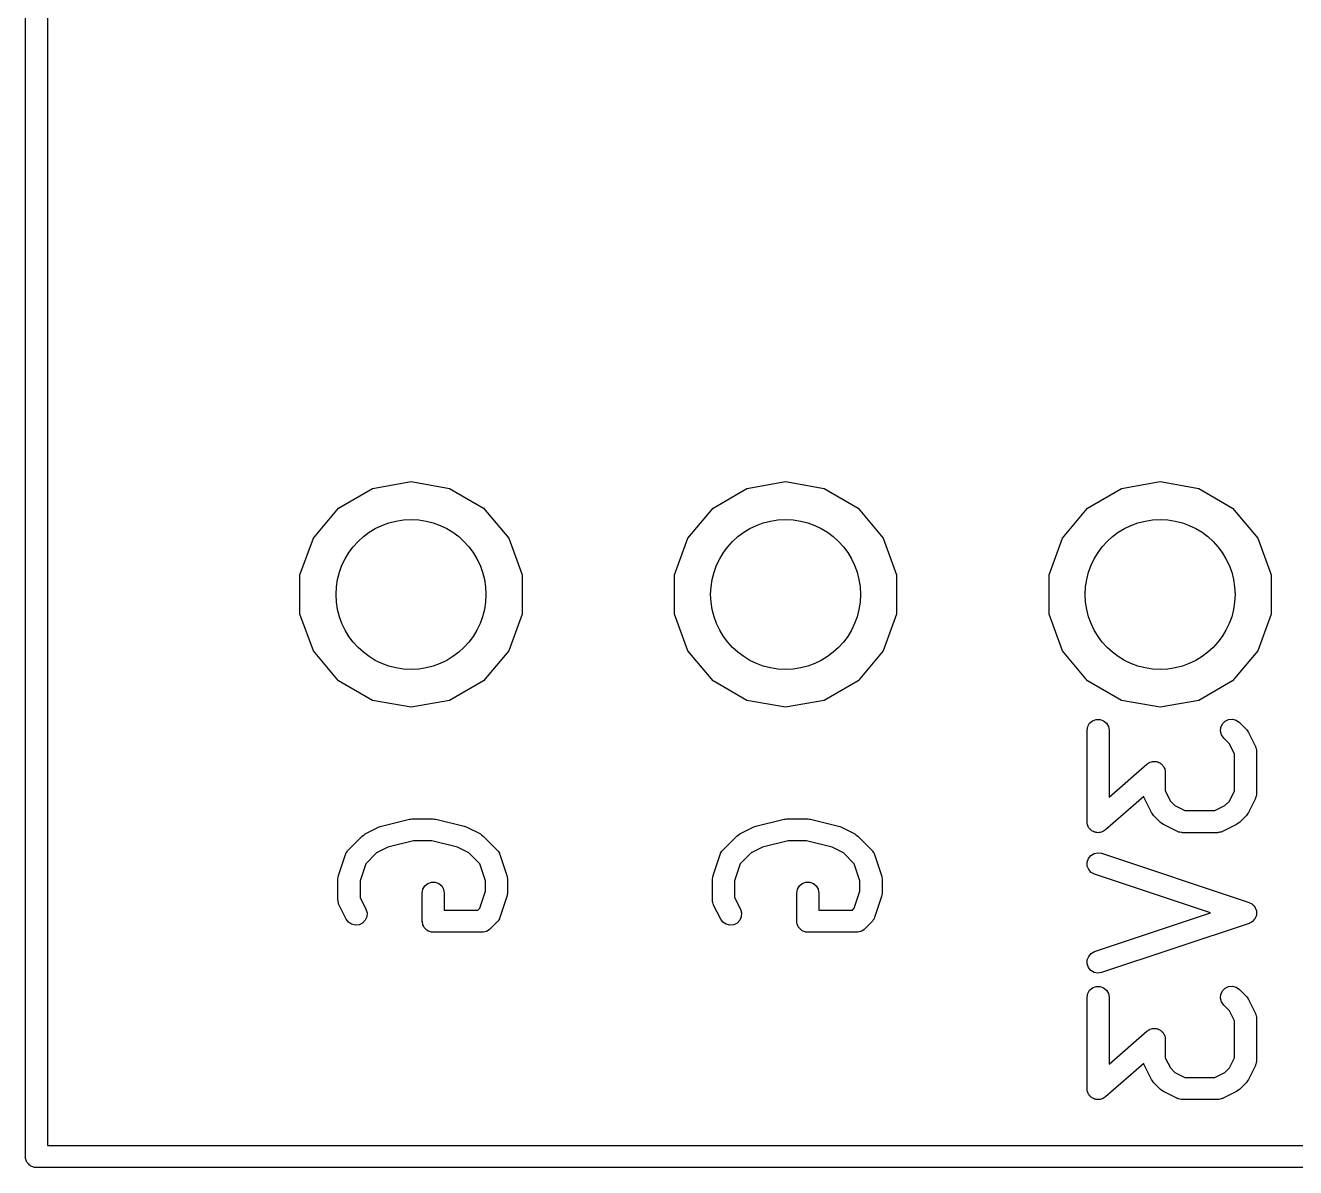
# Model space of a CAD drawing. Extents: x 25 to 326, y -201 to -21.
# Drawn here: x 27.86 to 36.48, y -52.14 to -44.4 of the extents above; entities that cross this region are included whole.
import ezdxf

# ---------------------------------------------------------------- set-up
doc = ezdxf.new("R2010")
doc.units = 0
doc.header["$MEASUREMENT"] = 0
doc.layers.add('BLACK', color=7, linetype='CONTINUOUS')

msp = doc.modelspace()

# ---------------------------------------------------------------- linework, layer by layer
at = {"layer": 'Black'}
for p, q in [((27.865, -52.067), (27.865, -29.207)), ((28.015, -29.282), (28.015, -51.992)), ((29.9883, -47.671), (30.2184, -47.5382)), ((30.2184, -47.5382), (30.48, -47.4921)), ((30.48, -47.4921), (30.7416, -47.5382)), ((30.7416, -47.5382), (30.9717, -47.671)), ((32.5283, -47.671), (32.7584, -47.5382)), ((32.7584, -47.5382), (33.02, -47.4921)), ((33.02, -47.4921), (33.2816, -47.5382)), ((33.2816, -47.5382), (33.5117, -47.671)), ((35.0683, -47.671), (35.2984, -47.5382)), ((35.2984, -47.5382), (35.56, -47.4921)), ((35.56, -47.4921), (35.8216, -47.5382)), ((35.8216, -47.5382), (36.0517, -47.671)), ((29.8176, -47.8745), (29.9883, -47.671)), ((30.9717, -47.671), (31.1424, -47.8745)), ((32.3576, -47.8745), (32.5283, -47.671)), ((33.5117, -47.671), (33.6824, -47.8745)), ((34.8976, -47.8745), (35.0683, -47.671)), ((36.0517, -47.671), (36.2224, -47.8745)), ((29.7267, -48.1242), (29.8176, -47.8745)), ((31.1424, -47.8745), (31.2333, -48.1242)), ((32.2667, -48.1242), (32.3576, -47.8745)), ((33.6824, -47.8745), (33.7733, -48.1242)), ((34.8067, -48.1242), (34.8976, -47.8745)), ((36.2224, -47.8745), (36.3133, -48.1242)), ((29.7267, -48.3898), (29.7267, -48.1242)), ((31.2333, -48.1242), (31.2333, -48.3898)), ((32.2667, -48.3898), (32.2667, -48.1242)), ((33.7733, -48.1242), (33.7733, -48.3898)), ((34.8067, -48.3898), (34.8067, -48.1242)), ((36.3133, -48.1242), (36.3133, -48.3898)), ((29.8176, -48.6395), (29.7267, -48.3898)), ((31.2333, -48.3898), (31.1424, -48.6395)), ((32.3576, -48.6395), (32.2667, -48.3898)), ((33.7733, -48.3898), (33.6824, -48.6395)), ((34.8976, -48.6395), (34.8067, -48.3898)), ((36.3133, -48.3898), (36.2224, -48.6395)), ((29.9883, -48.843), (29.8176, -48.6395)), ((31.1424, -48.6395), (30.9717, -48.843)), ((32.5283, -48.843), (32.3576, -48.6395)), ((33.6824, -48.6395), (33.5117, -48.843)), ((35.0683, -48.843), (34.8976, -48.6395)), ((36.2224, -48.6395), (36.0517, -48.843)), ((30.2184, -48.9758), (29.9883, -48.843)), ((30.9717, -48.843), (30.7416, -48.9758)), ((32.7584, -48.9758), (32.5283, -48.843)), ((33.5117, -48.843), (33.2816, -48.9758)), ((35.2984, -48.9758), (35.0683, -48.843)), ((36.0517, -48.843), (35.8216, -48.9758)), ((30.48, -49.0219), (30.2184, -48.9758)), ((30.7416, -48.9758), (30.48, -49.0219)), ((33.02, -49.0219), (32.7584, -48.9758)), ((33.2816, -48.9758), (33.02, -49.0219)), ((35.56, -49.0219), (35.2984, -48.9758)), ((35.8216, -48.9758), (35.56, -49.0219)), ((35.0644, -49.1779), (35.0689, -49.1523)), ((35.0644, -49.797), (35.0644, -49.1779)), ((35.0689, -49.1523), (35.0819, -49.1297)), ((35.0819, -49.1297), (35.1019, -49.113)), ((35.1019, -49.113), (35.1264, -49.104)), ((35.1264, -49.104), (35.1524, -49.104)), ((35.1524, -49.104), (35.1769, -49.113)), ((35.1769, -49.113), (35.1968, -49.1297)), ((35.1968, -49.1297), (35.2099, -49.1523)), ((35.2099, -49.1523), (35.2144, -49.1779)), ((35.2144, -49.1779), (35.2144, -49.6317)), ((35.9694, -49.1844), (35.9717, -49.1585)), ((35.9717, -49.1585), (35.9827, -49.1349)), ((35.9827, -49.1349), (36.0011, -49.1165)), ((36.0011, -49.1165), (36.0247, -49.1055)), ((36.0247, -49.1055), (36.0507, -49.1032)), ((36.0507, -49.1032), (36.0758, -49.1099)), ((36.0758, -49.1099), (36.0972, -49.1249)), ((36.0972, -49.1249), (36.1448, -49.1725)), ((36.1448, -49.1725), (36.1517, -49.1823)), ((36.1517, -49.1823), (36.1588, -49.192)), ((35.9762, -49.2096), (35.9694, -49.1844)), ((35.9911, -49.2309), (35.9762, -49.2096)), ((36.0301, -49.27), (35.9911, -49.2309)), ((36.0644, -49.3385), (36.0301, -49.27)), ((36.1588, -49.192), (36.2065, -49.2872)), ((36.0644, -49.5888), (36.0644, -49.3385)), ((36.2065, -49.2872), (36.2077, -49.2914)), ((36.2077, -49.2914), (36.2099, -49.2951)), ((36.2099, -49.2951), (36.2114, -49.3038)), ((36.2114, -49.3038), (36.2139, -49.3122)), ((36.2139, -49.3122), (36.2136, -49.3165)), ((36.2136, -49.3165), (36.2144, -49.3208)), ((36.2144, -49.3208), (36.2144, -49.6065)), ((35.2144, -49.6317), (35.4709, -49.4072)), ((35.4709, -49.4072), (35.4772, -49.4034)), ((35.4772, -49.4034), (35.4828, -49.3987)), ((35.4828, -49.3987), (35.4883, -49.3967)), ((35.4883, -49.3967), (35.4932, -49.3937)), ((35.4932, -49.3937), (35.5004, -49.3923)), ((35.5004, -49.3923), (35.5073, -49.3898)), ((35.5073, -49.3898), (35.5131, -49.3898)), ((35.5131, -49.3898), (35.5188, -49.3886)), ((35.5188, -49.3886), (35.526, -49.3898)), ((35.526, -49.3898), (35.5334, -49.3898)), ((35.5334, -49.3898), (35.5388, -49.3917)), ((35.5388, -49.3917), (35.5445, -49.3926)), ((35.5445, -49.3926), (35.5509, -49.3962)), ((35.5509, -49.3962), (35.5578, -49.3987)), ((35.5578, -49.3987), (35.5623, -49.4024)), ((35.5623, -49.4024), (35.5673, -49.4052)), ((35.5673, -49.4052), (35.5722, -49.4107)), ((35.5722, -49.4107), (35.5778, -49.4154)), ((35.5778, -49.4154), (35.5807, -49.4204)), ((35.5807, -49.4204), (35.5845, -49.4248)), ((35.5845, -49.4248), (35.5871, -49.4316)), ((35.5871, -49.4316), (35.5908, -49.438)), ((35.5908, -49.438), (35.5918, -49.4437)), ((35.5918, -49.4437), (35.5939, -49.4491)), ((35.5939, -49.4491), (35.5941, -49.4564)), ((35.5941, -49.4564), (35.5953, -49.4636)), ((35.5953, -49.4636), (35.5953, -49.5888)), ((35.5953, -49.5888), (35.6296, -49.6573)), ((36.0301, -49.6573), (36.0644, -49.5888)), ((36.2144, -49.6065), (36.2136, -49.6107)), ((36.2136, -49.6107), (36.2139, -49.6151)), ((35.4488, -49.6259), (35.1888, -49.8534)), ((35.4499, -49.6321), (35.4488, -49.6259)), ((35.452, -49.6359), (35.4499, -49.6321)), ((35.4533, -49.64), (35.452, -49.6359)), ((35.5009, -49.7353), (35.4533, -49.64)), ((35.6296, -49.6573), (35.66, -49.6877)), ((35.66, -49.6877), (35.7285, -49.722)), ((35.9312, -49.722), (35.9997, -49.6877)), ((35.9997, -49.6877), (36.0301, -49.6573)), ((36.2065, -49.64), (36.1588, -49.7353)), ((36.2077, -49.6359), (36.2065, -49.64)), ((36.2099, -49.6321), (36.2077, -49.6359)), ((36.2114, -49.6235), (36.2099, -49.6321)), ((36.2139, -49.6151), (36.2114, -49.6235)), ((30.2793, -49.8273), (30.4698, -49.7797)), ((30.4698, -49.7797), (30.4789, -49.7791)), ((30.4789, -49.7791), (30.488, -49.7775)), ((30.488, -49.7775), (30.6308, -49.7775)), ((30.6308, -49.7775), (30.6398, -49.7791)), ((30.6398, -49.7791), (30.649, -49.7797)), ((30.649, -49.7797), (30.8395, -49.8273)), ((32.8193, -49.8273), (33.0098, -49.7797)), ((33.0098, -49.7797), (33.0189, -49.7791)), ((33.0189, -49.7791), (33.028, -49.7775)), ((33.028, -49.7775), (33.1708, -49.7775)), ((33.1708, -49.7775), (33.1798, -49.7791)), ((33.1798, -49.7791), (33.189, -49.7797)), ((33.189, -49.7797), (33.3795, -49.8273)), ((35.508, -49.7449), (35.5009, -49.7353)), ((35.5149, -49.7547), (35.508, -49.7449)), ((35.5625, -49.8024), (35.5149, -49.7547)), ((35.7285, -49.722), (35.9312, -49.722)), ((36.1448, -49.7547), (36.0972, -49.8024)), ((36.1517, -49.7449), (36.1448, -49.7547)), ((36.1588, -49.7353), (36.1517, -49.7449)), ((30.1687, -49.8806), (30.2639, -49.833)), ((30.2639, -49.833), (30.2718, -49.8307)), ((30.2718, -49.8307), (30.2793, -49.8273)), ((30.8395, -49.8273), (30.847, -49.8307)), ((30.847, -49.8307), (30.8548, -49.833)), ((30.8548, -49.833), (30.9501, -49.8806)), ((32.7087, -49.8806), (32.8039, -49.833)), ((32.8039, -49.833), (32.8118, -49.8307)), ((32.8118, -49.8307), (32.8193, -49.8273)), ((33.3795, -49.8273), (33.387, -49.8307)), ((33.387, -49.8307), (33.3948, -49.833)), ((33.3948, -49.833), (33.4901, -49.8806)), ((35.0657, -49.8042), (35.0644, -49.797)), ((35.0658, -49.8115), (35.0657, -49.8042)), ((35.0679, -49.8169), (35.0658, -49.8115)), ((35.0689, -49.8226), (35.0679, -49.8169)), ((35.0726, -49.829), (35.0689, -49.8226)), ((35.0752, -49.8358), (35.0726, -49.829)), ((35.079, -49.8401), (35.0752, -49.8358)), ((35.0819, -49.8452), (35.079, -49.8401)), ((35.0875, -49.8499), (35.0819, -49.8452)), ((35.0924, -49.8554), (35.0875, -49.8499)), ((35.0974, -49.8582), (35.0924, -49.8554)), ((35.1019, -49.8619), (35.0974, -49.8582)), ((35.1088, -49.8644), (35.1019, -49.8619)), ((35.1152, -49.8679), (35.1088, -49.8644)), ((35.1209, -49.8688), (35.1152, -49.8679)), ((35.1264, -49.8708), (35.1209, -49.8688)), ((35.1337, -49.8708), (35.1264, -49.8708)), ((35.1409, -49.8719), (35.1337, -49.8708)), ((35.1466, -49.8708), (35.1409, -49.8719)), ((35.1524, -49.8708), (35.1466, -49.8708)), ((35.1593, -49.8683), (35.1524, -49.8708)), ((35.1665, -49.8669), (35.1593, -49.8683)), ((35.1714, -49.8639), (35.1665, -49.8669)), ((35.1769, -49.8619), (35.1714, -49.8639)), ((35.1825, -49.8572), (35.1769, -49.8619)), ((35.1888, -49.8534), (35.1825, -49.8572)), ((35.5724, -49.8093), (35.5625, -49.8024)), ((35.582, -49.8164), (35.5724, -49.8093)), ((35.6773, -49.864), (35.582, -49.8164)), ((35.6814, -49.8653), (35.6773, -49.864)), ((35.6852, -49.8674), (35.6814, -49.8653)), ((35.6938, -49.869), (35.6852, -49.8674)), ((35.7022, -49.8715), (35.6938, -49.869)), ((35.7066, -49.8712), (35.7022, -49.8715)), ((35.7108, -49.872), (35.7066, -49.8712)), ((35.9489, -49.872), (35.7108, -49.872)), ((35.9532, -49.8712), (35.9489, -49.872)), ((35.9575, -49.8715), (35.9532, -49.8712)), ((35.9659, -49.869), (35.9575, -49.8715)), ((35.9746, -49.8674), (35.9659, -49.869)), ((35.9783, -49.8653), (35.9746, -49.8674)), ((35.9824, -49.864), (35.9783, -49.8653)), ((36.0777, -49.8164), (35.9824, -49.864)), ((36.0873, -49.8093), (36.0777, -49.8164)), ((36.0972, -49.8024), (36.0873, -49.8093)), ((30.054, -49.9899), (30.1492, -49.8947)), ((30.1492, -49.8947), (30.159, -49.8878)), ((30.159, -49.8878), (30.1687, -49.8806)), ((30.4972, -49.9275), (30.3237, -49.9709)), ((30.6216, -49.9275), (30.4972, -49.9275)), ((30.7951, -49.9709), (30.6216, -49.9275)), ((30.9501, -49.8806), (30.9597, -49.8878)), ((30.9597, -49.8878), (30.9696, -49.8947)), ((30.9696, -49.8947), (31.0648, -49.9899)), ((32.594, -49.9899), (32.6892, -49.8947)), ((32.6892, -49.8947), (32.699, -49.8878)), ((32.699, -49.8878), (32.7087, -49.8806)), ((33.0372, -49.9275), (32.8637, -49.9709)), ((33.1616, -49.9275), (33.0372, -49.9275)), ((33.3351, -49.9709), (33.1616, -49.9275)), ((33.4901, -49.8806), (33.4997, -49.8878)), ((33.4997, -49.8878), (33.5096, -49.8947)), ((33.5096, -49.8947), (33.6048, -49.9899)), ((29.9882, -50.1621), (30.0358, -50.0192)), ((30.0358, -50.0192), (30.0379, -50.0154)), ((30.0379, -50.0154), (30.039, -50.0113)), ((30.039, -50.0113), (30.0441, -50.0041)), ((30.0441, -50.0041), (30.0483, -49.9963)), ((30.0483, -49.9963), (30.0515, -49.9935)), ((30.0515, -49.9935), (30.054, -49.9899)), ((30.2467, -50.0094), (30.1726, -50.0835)), ((30.3237, -49.9709), (30.2467, -50.0094)), ((30.8721, -50.0094), (30.7951, -49.9709)), ((30.9462, -50.0835), (30.8721, -50.0094)), ((31.0648, -49.9899), (31.0673, -49.9935)), ((31.0673, -49.9935), (31.0705, -49.9963)), ((31.0705, -49.9963), (31.0747, -50.0041)), ((31.0747, -50.0041), (31.0797, -50.0113)), ((31.0797, -50.0113), (31.0809, -50.0154)), ((31.0809, -50.0154), (31.0829, -50.0192)), ((31.0829, -50.0192), (31.1305, -50.1621)), ((32.5282, -50.1621), (32.5758, -50.0192)), ((32.5758, -50.0192), (32.5779, -50.0154)), ((32.5779, -50.0154), (32.579, -50.0113)), ((32.579, -50.0113), (32.5841, -50.0041)), ((32.5841, -50.0041), (32.5883, -49.9963)), ((32.5883, -49.9963), (32.5915, -49.9935)), ((32.5915, -49.9935), (32.594, -49.9899)), ((32.7867, -50.0094), (32.7126, -50.0835)), ((32.8637, -49.9709), (32.7867, -50.0094)), ((33.4121, -50.0094), (33.3351, -49.9709)), ((33.4862, -50.0835), (33.4121, -50.0094)), ((33.6048, -49.9899), (33.6073, -49.9935)), ((33.6073, -49.9935), (33.6105, -49.9963)), ((33.6105, -49.9963), (33.6147, -50.0041)), ((33.6147, -50.0041), (33.6197, -50.0113)), ((33.6197, -50.0113), (33.6209, -50.0154)), ((33.6209, -50.0154), (33.6229, -50.0192)), ((33.6229, -50.0192), (33.6705, -50.1621)), ((35.0734, -50.047), (35.0896, -50.0266)), ((35.0896, -50.0266), (35.1118, -50.0129)), ((35.1118, -50.0129), (35.1373, -50.0077)), ((35.1373, -50.0077), (35.1631, -50.0115)), ((35.1631, -50.0115), (36.1631, -50.3448)), ((30.1726, -50.0835), (30.1344, -50.198)), ((30.9844, -50.198), (30.9462, -50.0835)), ((32.7126, -50.0835), (32.6744, -50.198)), ((33.5244, -50.198), (33.4862, -50.0835)), ((35.0652, -50.0717), (35.0734, -50.047)), ((35.0659, -50.0977), (35.0652, -50.0717)), ((35.0755, -50.1219), (35.0659, -50.0977)), ((35.0928, -50.1414), (35.0755, -50.1219)), ((29.9844, -50.1858), (29.9865, -50.174)), ((29.9844, -50.3287), (29.9844, -50.1858)), ((29.9865, -50.174), (29.9882, -50.1621)), ((30.1344, -50.198), (30.1344, -50.311)), ((30.5734, -50.2328), (30.5933, -50.2161)), ((30.5933, -50.2161), (30.6178, -50.2072)), ((30.6178, -50.2072), (30.6438, -50.2072)), ((30.6438, -50.2072), (30.6683, -50.2161)), ((30.6683, -50.2161), (30.6883, -50.2328)), ((30.9844, -50.2689), (30.9844, -50.198)), ((31.1305, -50.1621), (31.1323, -50.174)), ((31.1323, -50.174), (31.1344, -50.1858)), ((31.1344, -50.1858), (31.1344, -50.281)), ((32.5244, -50.1858), (32.5265, -50.174)), ((32.5244, -50.3287), (32.5244, -50.1858)), ((32.5265, -50.174), (32.5282, -50.1621)), ((32.6744, -50.198), (32.6744, -50.311)), ((33.1134, -50.2328), (33.1333, -50.2161)), ((33.1333, -50.2161), (33.1578, -50.2072)), ((33.1578, -50.2072), (33.1838, -50.2072)), ((33.1838, -50.2072), (33.2083, -50.2161)), ((33.2083, -50.2161), (33.2283, -50.2328)), ((33.5244, -50.2689), (33.5244, -50.198)), ((33.6705, -50.1621), (33.6723, -50.174)), ((33.6723, -50.174), (33.6744, -50.1858)), ((33.6744, -50.1858), (33.6744, -50.281)), ((35.1157, -50.1538), (35.0928, -50.1414)), ((35.9022, -50.416), (35.1157, -50.1538)), ((30.5558, -50.281), (30.5603, -50.2554)), ((30.5558, -50.4715), (30.5558, -50.281)), ((30.5603, -50.2554), (30.5734, -50.2328)), ((30.6883, -50.2328), (30.7013, -50.2554)), ((30.7013, -50.2554), (30.7058, -50.281)), ((30.7058, -50.281), (30.7058, -50.3965)), ((30.9462, -50.3834), (30.9844, -50.2689)), ((31.1323, -50.2929), (31.1305, -50.3048)), ((31.1344, -50.281), (31.1323, -50.2929)), ((33.0958, -50.281), (33.1003, -50.2554)), ((33.0958, -50.4715), (33.0958, -50.281)), ((33.1003, -50.2554), (33.1134, -50.2328)), ((33.2283, -50.2328), (33.2413, -50.2554)), ((33.2413, -50.2554), (33.2458, -50.281)), ((33.2458, -50.281), (33.2458, -50.3965)), ((33.4862, -50.3834), (33.5244, -50.2689)), ((33.6723, -50.2929), (33.6705, -50.3048)), ((33.6744, -50.281), (33.6723, -50.2929)), ((29.9851, -50.3329), (29.9844, -50.3287)), ((29.9849, -50.3372), (29.9851, -50.3329)), ((29.9874, -50.3457), (29.9849, -50.3372)), ((29.9889, -50.3543), (29.9874, -50.3457)), ((29.9911, -50.3581), (29.9889, -50.3543)), ((29.9923, -50.3622), (29.9911, -50.3581)), ((30.0399, -50.4574), (29.9923, -50.3622)), ((30.1344, -50.311), (30.1741, -50.3904)), ((30.9331, -50.3965), (30.9462, -50.3834)), ((31.1305, -50.3048), (31.0829, -50.4476)), ((32.5251, -50.3329), (32.5244, -50.3287)), ((32.5249, -50.3372), (32.5251, -50.3329)), ((32.5274, -50.3457), (32.5249, -50.3372)), ((32.5289, -50.3543), (32.5274, -50.3457)), ((32.5311, -50.3581), (32.5289, -50.3543)), ((32.5323, -50.3622), (32.5311, -50.3581)), ((32.5799, -50.4574), (32.5323, -50.3622)), ((32.6744, -50.311), (32.7141, -50.3904)), ((33.4731, -50.3965), (33.4862, -50.3834)), ((33.6705, -50.3048), (33.6229, -50.4476)), ((36.1631, -50.3448), (36.1649, -50.3458)), ((36.1649, -50.3458), (36.1669, -50.3462)), ((36.1669, -50.3462), (36.1763, -50.352)), ((36.1763, -50.352), (36.186, -50.3573)), ((36.186, -50.3573), (36.1874, -50.3588)), ((36.1874, -50.3588), (36.1891, -50.3599)), ((36.1891, -50.3599), (36.196, -50.3685)), ((36.196, -50.3685), (36.2033, -50.3767)), ((36.2033, -50.3767), (36.204, -50.3787)), ((36.204, -50.3787), (36.2053, -50.3803)), ((36.2053, -50.3803), (36.2088, -50.3907)), ((30.0554, -50.4784), (30.0399, -50.4574)), ((30.1696, -50.4652), (30.1517, -50.4841)), ((30.1799, -50.4413), (30.1696, -50.4652)), ((30.1741, -50.3904), (30.1815, -50.4153)), ((30.1815, -50.4153), (30.1799, -50.4413)), ((30.5569, -50.478), (30.5558, -50.4715)), ((30.7058, -50.3965), (30.9331, -50.3965)), ((31.0673, -50.4734), (31.0648, -50.4769)), ((31.0705, -50.4705), (31.0673, -50.4734)), ((31.0747, -50.4628), (31.0705, -50.4705)), ((31.0797, -50.4556), (31.0747, -50.4628)), ((31.0809, -50.4514), (31.0797, -50.4556)), ((31.0829, -50.4476), (31.0809, -50.4514)), ((32.5954, -50.4784), (32.5799, -50.4574)), ((32.7096, -50.4652), (32.6917, -50.4841)), ((32.7199, -50.4413), (32.7096, -50.4652)), ((32.7141, -50.3904), (32.7215, -50.4153)), ((32.7215, -50.4153), (32.7199, -50.4413)), ((33.0969, -50.478), (33.0958, -50.4715)), ((33.2458, -50.3965), (33.4731, -50.3965)), ((33.6073, -50.4734), (33.6048, -50.4769)), ((33.6105, -50.4705), (33.6073, -50.4734)), ((33.6147, -50.4628), (33.6105, -50.4705)), ((33.6197, -50.4556), (33.6147, -50.4628)), ((33.6209, -50.4514), (33.6197, -50.4556)), ((33.6229, -50.4476), (33.6209, -50.4514)), ((35.1157, -50.6782), (35.9022, -50.416)), ((36.186, -50.4747), (36.1763, -50.48)), ((36.1874, -50.4732), (36.186, -50.4747)), ((36.1891, -50.4721), (36.1874, -50.4732)), ((36.196, -50.4635), (36.1891, -50.4721)), ((36.2033, -50.4553), (36.196, -50.4635)), ((36.204, -50.4533), (36.2033, -50.4553)), ((36.2053, -50.4517), (36.204, -50.4533)), ((36.2088, -50.4413), (36.2053, -50.4517)), ((36.2088, -50.3907), (36.2129, -50.401)), ((36.2129, -50.431), (36.2088, -50.4413)), ((36.2129, -50.401), (36.2129, -50.403)), ((36.2129, -50.403), (36.2136, -50.405)), ((36.2136, -50.427), (36.2129, -50.429)), ((36.2129, -50.429), (36.2129, -50.431)), ((36.2136, -50.405), (36.2133, -50.416)), ((36.2133, -50.416), (36.2136, -50.427)), ((30.0772, -50.4927), (30.0554, -50.4784)), ((30.1025, -50.4988), (30.0772, -50.4927)), ((30.1284, -50.4958), (30.1025, -50.4988)), ((30.1517, -50.4841), (30.1284, -50.4958)), ((30.5569, -50.4845), (30.5569, -50.478)), ((30.5592, -50.4907), (30.5569, -50.4845)), ((30.5603, -50.4972), (30.5592, -50.4907)), ((30.5636, -50.5029), (30.5603, -50.4972)), ((30.5659, -50.509), (30.5636, -50.5029)), ((30.5701, -50.5141), (30.5659, -50.509)), ((30.5734, -50.5197), (30.5701, -50.5141)), ((30.5784, -50.524), (30.5734, -50.5197)), ((30.5826, -50.529), (30.5784, -50.524)), ((30.5883, -50.5323), (30.5826, -50.529)), ((30.5933, -50.5365), (30.5883, -50.5323)), ((30.5995, -50.5387), (30.5933, -50.5365)), ((30.6052, -50.542), (30.5995, -50.5387)), ((30.6116, -50.5431), (30.6052, -50.542)), ((30.6178, -50.5454), (30.6116, -50.5431)), ((30.6243, -50.5454), (30.6178, -50.5454)), ((30.6308, -50.5465), (30.6243, -50.5454)), ((30.9641, -50.5465), (30.6308, -50.5465)), ((30.9674, -50.546), (30.9641, -50.5465)), ((30.9707, -50.5462), (30.9674, -50.546)), ((30.9801, -50.5437), (30.9707, -50.5462)), ((30.9898, -50.542), (30.9801, -50.5437)), ((30.9927, -50.5403), (30.9898, -50.542)), ((30.9958, -50.5395), (30.9927, -50.5403)), ((31.0039, -50.5339), (30.9958, -50.5395)), ((31.0124, -50.529), (31.0039, -50.5339)), ((31.0145, -50.5264), (31.0124, -50.529)), ((31.0172, -50.5246), (31.0145, -50.5264)), ((31.0648, -50.4769), (31.0172, -50.5246)), ((32.6172, -50.4927), (32.5954, -50.4784)), ((32.6425, -50.4988), (32.6172, -50.4927)), ((32.6684, -50.4958), (32.6425, -50.4988)), ((32.6917, -50.4841), (32.6684, -50.4958)), ((33.0969, -50.4845), (33.0969, -50.478)), ((33.0992, -50.4907), (33.0969, -50.4845)), ((33.1003, -50.4972), (33.0992, -50.4907)), ((33.1036, -50.5029), (33.1003, -50.4972)), ((33.1059, -50.509), (33.1036, -50.5029)), ((33.1101, -50.5141), (33.1059, -50.509)), ((33.1134, -50.5197), (33.1101, -50.5141)), ((33.1184, -50.524), (33.1134, -50.5197)), ((33.1226, -50.529), (33.1184, -50.524)), ((33.1283, -50.5323), (33.1226, -50.529)), ((33.1333, -50.5365), (33.1283, -50.5323)), ((33.1395, -50.5387), (33.1333, -50.5365)), ((33.1452, -50.542), (33.1395, -50.5387)), ((33.1516, -50.5431), (33.1452, -50.542)), ((33.1578, -50.5454), (33.1516, -50.5431)), ((33.1643, -50.5454), (33.1578, -50.5454)), ((33.1708, -50.5465), (33.1643, -50.5454)), ((33.5041, -50.5465), (33.1708, -50.5465)), ((33.5074, -50.546), (33.5041, -50.5465)), ((33.5107, -50.5462), (33.5074, -50.546)), ((33.5201, -50.5437), (33.5107, -50.5462)), ((33.5298, -50.542), (33.5201, -50.5437)), ((33.5327, -50.5403), (33.5298, -50.542)), ((33.5358, -50.5395), (33.5327, -50.5403)), ((33.5439, -50.5339), (33.5358, -50.5395)), ((33.5524, -50.529), (33.5439, -50.5339)), ((33.5545, -50.5264), (33.5524, -50.529)), ((33.5572, -50.5246), (33.5545, -50.5264)), ((33.6048, -50.4769), (33.5572, -50.5246)), ((36.1631, -50.4872), (35.1631, -50.8205)), ((36.1649, -50.4862), (36.1631, -50.4872)), ((36.1669, -50.4857), (36.1649, -50.4862)), ((36.1763, -50.48), (36.1669, -50.4857)), ((35.0652, -50.7603), (35.0659, -50.7343)), ((35.0659, -50.7343), (35.0755, -50.7101)), ((35.0755, -50.7101), (35.0928, -50.6906)), ((35.0928, -50.6906), (35.1157, -50.6782)), ((35.0734, -50.785), (35.0652, -50.7603)), ((35.0896, -50.8054), (35.0734, -50.785)), ((35.1118, -50.8191), (35.0896, -50.8054)), ((35.1373, -50.8243), (35.1118, -50.8191)), ((35.1631, -50.8205), (35.1373, -50.8243)), ((35.0644, -50.9874), (35.0689, -50.9618)), ((35.0644, -51.6065), (35.0644, -50.9874)), ((35.0689, -50.9618), (35.0819, -50.9392)), ((35.0819, -50.9392), (35.1019, -50.9225)), ((35.1019, -50.9225), (35.1264, -50.9136)), ((35.1264, -50.9136), (35.1524, -50.9136)), ((35.1524, -50.9136), (35.1769, -50.9225)), ((35.1769, -50.9225), (35.1968, -50.9392)), ((35.1968, -50.9392), (35.2099, -50.9618)), ((35.2099, -50.9618), (35.2144, -50.9874)), ((35.2144, -50.9874), (35.2144, -51.4412)), ((35.9694, -50.994), (35.9717, -50.968)), ((35.9717, -50.968), (35.9827, -50.9444)), ((35.9827, -50.9444), (36.0011, -50.926)), ((36.0011, -50.926), (36.0247, -50.915)), ((36.0247, -50.915), (36.0507, -50.9127)), ((36.0507, -50.9127), (36.0758, -50.9195)), ((36.0758, -50.9195), (36.0972, -50.9344)), ((36.0972, -50.9344), (36.1448, -50.982)), ((36.1448, -50.982), (36.1517, -50.9918)), ((36.1517, -50.9918), (36.1588, -51.0015)), ((35.9762, -51.0191), (35.9694, -50.994)), ((35.9911, -51.0405), (35.9762, -51.0191)), ((36.0301, -51.0795), (35.9911, -51.0405)), ((36.1588, -51.0015), (36.2065, -51.0967)), ((36.0644, -51.148), (36.0301, -51.0795)), ((36.0644, -51.3983), (36.0644, -51.148)), ((36.2065, -51.0967), (36.2077, -51.1009)), ((36.2077, -51.1009), (36.2099, -51.1046)), ((36.2099, -51.1046), (36.2114, -51.1133)), ((36.2114, -51.1133), (36.2139, -51.1217)), ((36.2139, -51.1217), (36.2136, -51.126)), ((36.2136, -51.126), (36.2144, -51.1303)), ((36.2144, -51.1303), (36.2144, -51.416)), ((35.2144, -51.4412), (35.4709, -51.2167)), ((35.4709, -51.2167), (35.4772, -51.2129)), ((35.4772, -51.2129), (35.4828, -51.2082)), ((35.4828, -51.2082), (35.4883, -51.2062)), ((35.4883, -51.2062), (35.4932, -51.2032)), ((35.4932, -51.2032), (35.5004, -51.2018)), ((35.5004, -51.2018), (35.5073, -51.1993)), ((35.5073, -51.1993), (35.5131, -51.1993)), ((35.5131, -51.1993), (35.5188, -51.1982)), ((35.5188, -51.1982), (35.526, -51.1993)), ((35.526, -51.1993), (35.5334, -51.1993)), ((35.5334, -51.1993), (35.5388, -51.2013)), ((35.5388, -51.2013), (35.5445, -51.2021)), ((35.5445, -51.2021), (35.5509, -51.2057)), ((35.5509, -51.2057), (35.5578, -51.2082)), ((35.5578, -51.2082), (35.5623, -51.2119)), ((35.5623, -51.2119), (35.5673, -51.2147)), ((35.5673, -51.2147), (35.5722, -51.2202)), ((35.5722, -51.2202), (35.5778, -51.2249)), ((35.5778, -51.2249), (35.5807, -51.2299)), ((35.5807, -51.2299), (35.5845, -51.2343)), ((35.5845, -51.2343), (35.5871, -51.2411)), ((35.5871, -51.2411), (35.5908, -51.2475)), ((35.5908, -51.2475), (35.5918, -51.2532)), ((35.5918, -51.2532), (35.5939, -51.2586)), ((35.5939, -51.2586), (35.5941, -51.2659)), ((35.5941, -51.2659), (35.5953, -51.2731)), ((35.5953, -51.2731), (35.5953, -51.3983)), ((35.5953, -51.3983), (35.6296, -51.4668)), ((36.0301, -51.4668), (36.0644, -51.3983)), ((36.2144, -51.416), (36.2136, -51.4203)), ((36.2136, -51.4203), (36.2139, -51.4246)), ((35.4488, -51.4354), (35.1888, -51.6629)), ((35.4499, -51.4417), (35.4488, -51.4354)), ((35.452, -51.4454), (35.4499, -51.4417)), ((35.4533, -51.4495), (35.452, -51.4454)), ((35.5009, -51.5448), (35.4533, -51.4495)), ((35.6296, -51.4668), (35.66, -51.4972)), ((35.66, -51.4972), (35.7285, -51.5315)), ((35.9312, -51.5315), (35.9997, -51.4972)), ((35.9997, -51.4972), (36.0301, -51.4668)), ((36.2065, -51.4495), (36.1588, -51.5448)), ((36.2077, -51.4454), (36.2065, -51.4495)), ((36.2099, -51.4417), (36.2077, -51.4454)), ((36.2114, -51.433), (36.2099, -51.4417)), ((36.2139, -51.4246), (36.2114, -51.433)), ((35.508, -51.5544), (35.5009, -51.5448)), ((35.5149, -51.5643), (35.508, -51.5544)), ((35.5625, -51.6119), (35.5149, -51.5643)), ((35.7285, -51.5315), (35.9312, -51.5315)), ((36.1448, -51.5643), (36.0972, -51.6119)), ((36.1517, -51.5544), (36.1448, -51.5643)), ((36.1588, -51.5448), (36.1517, -51.5544)), ((35.0657, -51.6137), (35.0644, -51.6065)), ((35.0658, -51.621), (35.0657, -51.6137)), ((35.0679, -51.6264), (35.0658, -51.621)), ((35.0689, -51.6321), (35.0679, -51.6264)), ((35.0726, -51.6385), (35.0689, -51.6321)), ((35.0752, -51.6453), (35.0726, -51.6385)), ((35.079, -51.6497), (35.0752, -51.6453)), ((35.0819, -51.6547), (35.079, -51.6497)), ((35.0875, -51.6594), (35.0819, -51.6547)), ((35.0924, -51.6649), (35.0875, -51.6594)), ((35.0974, -51.6677), (35.0924, -51.6649)), ((35.1019, -51.6714), (35.0974, -51.6677)), ((35.1088, -51.6739), (35.1019, -51.6714)), ((35.1152, -51.6775), (35.1088, -51.6739)), ((35.1209, -51.6784), (35.1152, -51.6775)), ((35.1264, -51.6803), (35.1209, -51.6784)), ((35.1337, -51.6803), (35.1264, -51.6803)), ((35.1409, -51.6815), (35.1337, -51.6803)), ((35.1466, -51.6803), (35.1409, -51.6815)), ((35.1524, -51.6803), (35.1466, -51.6803)), ((35.1593, -51.6778), (35.1524, -51.6803)), ((35.1665, -51.6764), (35.1593, -51.6778)), ((35.1714, -51.6734), (35.1665, -51.6764)), ((35.1769, -51.6714), (35.1714, -51.6734)), ((35.1825, -51.6667), (35.1769, -51.6714)), ((35.1888, -51.6629), (35.1825, -51.6667)), ((35.5724, -51.6188), (35.5625, -51.6119)), ((35.582, -51.6259), (35.5724, -51.6188)), ((35.6773, -51.6736), (35.582, -51.6259)), ((35.6814, -51.6748), (35.6773, -51.6736)), ((35.6852, -51.677), (35.6814, -51.6748)), ((35.6938, -51.6785), (35.6852, -51.677)), ((35.7022, -51.681), (35.6938, -51.6785)), ((35.7066, -51.6807), (35.7022, -51.681)), ((35.7108, -51.6815), (35.7066, -51.6807)), ((35.9489, -51.6815), (35.7108, -51.6815)), ((35.9532, -51.6807), (35.9489, -51.6815)), ((35.9575, -51.681), (35.9532, -51.6807)), ((35.9659, -51.6785), (35.9575, -51.681)), ((35.9746, -51.677), (35.9659, -51.6785)), ((35.9783, -51.6748), (35.9746, -51.677)), ((35.9824, -51.6736), (35.9783, -51.6748)), ((36.0777, -51.6259), (35.9824, -51.6736)), ((36.0873, -51.6188), (36.0777, -51.6259)), ((36.0972, -51.6119), (36.0873, -51.6188)), ((28.015, -51.992), (81.205, -51.992)), ((27.8661, -52.0735), (27.865, -52.067)), ((27.8661, -52.08), (27.8661, -52.0735)), ((27.8684, -52.0862), (27.8661, -52.08)), ((27.8695, -52.0927), (27.8684, -52.0862)), ((27.8728, -52.0983), (27.8695, -52.0927)), ((27.875, -52.1045), (27.8728, -52.0983)), ((27.8793, -52.1095), (27.875, -52.1045)), ((27.8825, -52.1152), (27.8793, -52.1095)), ((27.8876, -52.1194), (27.8825, -52.1152)), ((27.8918, -52.1245), (27.8876, -52.1194)), ((27.8975, -52.1277), (27.8918, -52.1245)), ((27.9025, -52.132), (27.8975, -52.1277)), ((27.9087, -52.1342), (27.9025, -52.132)), ((27.9143, -52.1375), (27.9087, -52.1342)), ((27.9208, -52.1386), (27.9143, -52.1375)), ((27.927, -52.1409), (27.9208, -52.1386)), ((27.9335, -52.1409), (27.927, -52.1409)), ((27.94, -52.142), (27.9335, -52.1409)), ((81.28, -52.142), (27.94, -52.142))]:
    msp.add_line(p, q, dxfattribs=at)
for centre in [(30.48, -48.257), (33.02, -48.257), (35.56, -48.257)]:
    msp.add_circle(centre, 0.508, dxfattribs=at)

doc.saveas('drawing.dxf')
